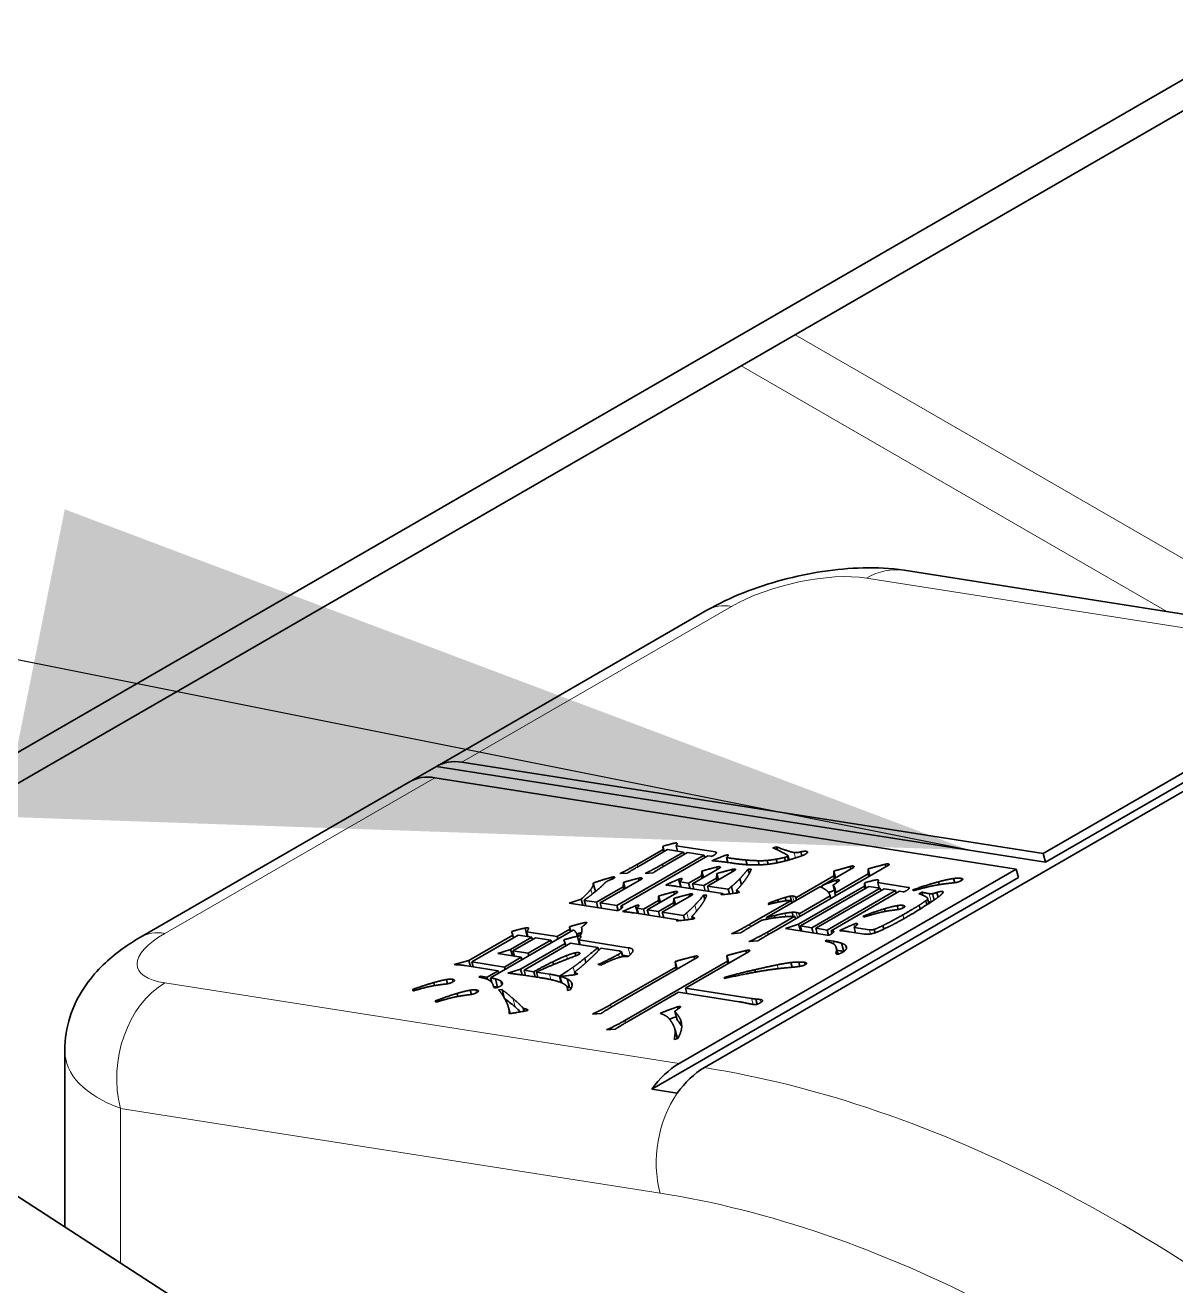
# Model space of a CAD drawing. Header units: millimetres. Extents: x 200 to 5740, y 200 to 4000.
# Drawn here: x 5561.6 to 5621.9, y 2996 to 3062.1 of the extents above; entities that cross this region are included whole.
import ezdxf

# ---------------------------------------------------------------- set-up
doc = ezdxf.new("R2010")
doc.units = ezdxf.units.MM
doc.header["$LTSCALE"] = 20
for name, color, linetype, lineweight in [('可見 (ISO)', 7, 'Continuous', 35), ('窄部可見 (ISO)', 7, 'Continuous', 18), ('符號 (ISO)', 7, 'Continuous', 25)]:
    doc.layers.add(name, color=color, linetype=linetype, lineweight=lineweight)
doc.styles.add('註記文字 (JIS)', font='kaiu.ttf')
doc.dimstyles.new('預設 (JIS)$7', dxfattribs={"dimscale": 20, "dimtxt": 3, "dimasz": 2.5, "dimexe": 2, "dimexo": 1, "dimgap": 0.8, "dimtad": 1, "dimrnd": 1e-08, "dimdsep": 46, "dimtxsty": '註記文字 (JIS)', "dimblk": 'Filled-1', "dimcen": 0.09, "dimdle": 10, "dimclrd": 256, "dimclre": 256, "dimclrt": 256, "dimadec": 0, "dimazin": 2, "dimtfac": 0.833333, "dimtmove": 0, "dimatfit": 3, "dimfxl": 0, "dimtolj": 1, "dimtzin": 0, "dimlwd": -1, "dimlwe": -1, "dimarcsym": 0})

# ---------------------------------------------------------------- blocks, each defined once
blk = doc.blocks.new('Filled-1')
at = {"color": 0}
for p, q in [((0, 0), (-1, 0.1667)), ((-1, 0.1667), (-1, -0.1667)), ((-1, 0), (0, 0)), ((-1, -0.1667), (0, 0))]:
    blk.add_line(p, q, dxfattribs=at)
at = {"color": 0, "flags": 128}
blk.add_lwpolyline([(-1, -0.1667), (0, 0)], dxfattribs=at)
at = {"color": 0}
blk.add_solid([(-1, -0.1667), (0, 0), (-1, 0.1667), (-1, -0.1667)], dxfattribs=at)

msp = doc.modelspace()

# ---------------------------------------------------------------- linework, layer by layer
at = {"layer": '可見 (ISO)'}
for p, q in [((5630.19, 3063.807), (5227.14, 2831.105)), ((5227.14, 2829.472), (5630.19, 3062.174)), ((5607.632, 3033.489), (5635.909, 3029.047)), ((5583.143, 3023.229), (5597.285, 3031.394)), ((5615.038, 3018.191), (5634.257, 3029.287)), ((5597.154, 3007.413), (5633.924, 3028.642)), ((5614.917, 3018.645), (5632.595, 3028.851)), ((5584.434, 3023.433), (5614.917, 3018.645)), ((5581.766, 3022.433), (5583.106, 3023.207)), ((5613.503, 3017.828), (5583.019, 3022.616)), ((5583.106, 3023.207), (5615.038, 3018.191)), ((5567.586, 3014.247), (5581.729, 3022.412)), ((5593.624, 3018.066), (5594.99, 3018.855)), ((5595.225, 3018.848), (5593.818, 3018.035)), ((5594.956, 3018.079), (5596.061, 3018.717)), ((5594.99, 3018.855), (5594.977, 3019.015)), ((5594.977, 3019.015), (5595.049, 3018.746)), ((5594.99, 3018.855), (5595.023, 3018.731)), ((5596.259, 3018.686), (5595.154, 3018.048)), ((5596.061, 3018.717), (5595.225, 3018.848)), ((5595.673, 3019.044), (5595.747, 3018.766)), ((5595.673, 3019.044), (5597.728, 3018.721)), ((5596.061, 3018.717), (5596.094, 3018.591)), ((5597.138, 3018.548), (5596.259, 3018.686)), ((5600.736, 3018.942), (5600.933, 3018.998)), ((5600.933, 3018.998), (5600.978, 3018.828)), ((5602.207, 3018.731), (5602.262, 3018.522)), ((5614.917, 3018.645), (5615.038, 3018.191)), ((5592.572, 3015.911), (5597.138, 3018.548)), ((5597.336, 3018.516), (5592.77, 3015.88)), ((5597.138, 3018.548), (5597.171, 3018.421)), ((5597.487, 3018.493), (5597.336, 3018.516)), ((5598.31, 3018.427), (5598.379, 3018.171)), ((5599.321, 3018.302), (5599.387, 3018.053)), ((5599.964, 3018.265), (5600.023, 3018.043)), ((5600.441, 3018.278), (5600.494, 3018.078)), ((5606.808, 3018.032), (5600.67, 3014.488)), ((5600.918, 3018.344), (5600.969, 3018.153)), ((5601.357, 3018.437), (5601.406, 3018.253)), ((5601.532, 3018.535), (5601.594, 3018.304)), ((5606.628, 3018.077), (5606.663, 3017.948)), ((5592.267, 3017.387), (5592.293, 3017.289)), ((5593.124, 3017.616), (5592.716, 3017.589)), ((5593.699, 3017.344), (5593.731, 3017.226)), ((5594.465, 3017.627), (5594.052, 3017.601)), ((5594.405, 3006.279), (5613.624, 3017.375)), ((5595.825, 3007.622), (5613.503, 3017.828)), ((5596.327, 3017.089), (5596.996, 3017.476)), ((5597.95, 3017.878), (5596.529, 3017.057)), ((5596.996, 3017.476), (5597.016, 3017.718)), ((5596.996, 3017.476), (5597.031, 3017.347)), ((5597.016, 3017.718), (5597.104, 3017.389)), ((5597.12, 3016.965), (5597.789, 3017.351)), ((5598.739, 3017.754), (5597.318, 3016.934)), ((5597.789, 3017.351), (5597.809, 3017.594)), ((5597.789, 3017.351), (5597.822, 3017.225)), ((5597.798, 3017.929), (5597.83, 3017.808)), ((5597.809, 3017.594), (5597.896, 3017.267)), ((5598.599, 3017.803), (5598.629, 3017.691)), ((5599.008, 3017.314), (5599.093, 3016.996)), ((5599.447, 3017.821), (5599.508, 3017.592)), ((5599.447, 3017.821), (5599.612, 3017.815)), ((5601.948, 3016.324), (5603.947, 3017.478)), ((5604.965, 3017.914), (5603.301, 3016.953)), ((5603.947, 3017.478), (5603.941, 3017.721)), ((5603.941, 3017.721), (5604.033, 3017.376)), ((5603.947, 3017.478), (5603.982, 3017.346)), ((5603.989, 3016.559), (5605.74, 3017.57)), ((5604.795, 3017.961), (5604.828, 3017.835)), ((5605.74, 3017.57), (5605.731, 3017.837)), ((5605.731, 3017.837), (5605.83, 3017.467)), ((5605.74, 3017.57), (5605.776, 3017.436)), ((5610.219, 3017.328), (5610.276, 3017.111)), ((5613.503, 3017.828), (5613.624, 3017.375)), ((5591.325, 3017.085), (5591.441, 3016.65)), ((5591.495, 3016.081), (5592.898, 3016.89)), ((5593.848, 3017.293), (5591.693, 3016.049)), ((5592.898, 3016.89), (5592.918, 3017.133)), ((5592.898, 3016.89), (5592.931, 3016.764)), ((5592.918, 3017.133), (5593.005, 3016.807)), ((5598.118, 3016.538), (5595.723, 3016.915)), ((5595.802, 3017.289), (5595.91, 3016.885)), ((5595.862, 3017.162), (5596.327, 3017.089)), ((5595.862, 3017.162), (5595.937, 3016.881)), ((5596.327, 3017.089), (5596.402, 3016.808)), ((5596.529, 3017.057), (5597.12, 3016.965)), ((5596.529, 3017.057), (5596.604, 3016.776)), ((5597.12, 3016.965), (5597.195, 3016.684)), ((5597.318, 3016.934), (5597.393, 3016.652)), ((5597.318, 3016.934), (5598.403, 3016.763)), ((5598.403, 3016.763), (5598.467, 3016.525)), ((5598.568, 3016.909), (5598.664, 3016.549)), ((5598.836, 3016.719), (5598.873, 3016.579)), ((5603.2, 3016.895), (5600.409, 3015.283)), ((5602.095, 3014.934), (5605.551, 3016.93)), ((5605.772, 3016.915), (5602.188, 3014.845)), ((5602.786, 3014.751), (5606.371, 3016.821)), ((5606.578, 3016.789), (5602.993, 3014.719)), ((5603.301, 3016.953), (5603.328, 3016.853)), ((5603.592, 3014.625), (5607.177, 3016.695)), ((5607.375, 3016.663), (5603.79, 3014.594)), ((5603.898, 3016.987), (5604.003, 3016.591)), ((5604.058, 3017.242), (5604.092, 3017.114)), ((5605.543, 3017.093), (5605.615, 3016.824)), ((5605.551, 3016.93), (5605.543, 3017.093)), ((5605.551, 3016.93), (5605.584, 3016.806)), ((5606.371, 3016.821), (5605.772, 3016.915)), ((5606.239, 3017.118), (5607.837, 3016.867)), ((5606.239, 3017.118), (5606.316, 3016.83)), ((5606.371, 3016.821), (5606.406, 3016.69)), ((5607.177, 3016.695), (5606.578, 3016.789)), ((5607.177, 3016.695), (5607.21, 3016.568)), ((5607.569, 3016.633), (5607.375, 3016.663)), ((5608.106, 3016.69), (5608.07, 3016.733)), ((5609.419, 3017.154), (5609.458, 3017.008)), ((5590.064, 3016.036), (5590.688, 3016.244)), ((5592.52, 3015.65), (5590.064, 3016.036)), ((5590.688, 3016.244), (5590.773, 3015.925)), ((5590.851, 3016.202), (5590.866, 3016.179)), ((5590.851, 3016.202), (5590.931, 3015.9)), ((5590.866, 3016.179), (5591.495, 3016.081)), ((5590.866, 3016.179), (5590.941, 3015.898)), ((5591.495, 3016.081), (5591.57, 3015.799)), ((5591.693, 3016.049), (5592.572, 3015.911)), ((5591.693, 3016.049), (5591.768, 3015.768)), ((5593.957, 3015.721), (5594.741, 3016.173)), ((5595.7, 3016.578), (5594.159, 3015.689)), ((5594.741, 3016.173), (5594.756, 3016.413)), ((5594.741, 3016.173), (5594.775, 3016.045)), ((5594.75, 3015.596), (5595.533, 3016.049)), ((5594.756, 3016.413), (5594.844, 3016.084)), ((5596.488, 3016.454), (5594.948, 3015.565)), ((5595.533, 3016.049), (5595.549, 3016.289)), ((5595.533, 3016.049), (5595.567, 3015.923)), ((5595.549, 3016.289), (5595.636, 3015.963)), ((5595.551, 3016.632), (5595.584, 3016.511)), ((5596.353, 3016.506), (5596.383, 3016.394)), ((5597.112, 3016.451), (5597.277, 3016.448)), ((5597.112, 3016.451), (5597.172, 3016.224)), ((5598.118, 3016.538), (5598.131, 3016.49)), ((5599.537, 3014.932), (5601.696, 3016.178)), ((5600.5, 3015.966), (5600.529, 3016.045)), ((5600.529, 3016.045), (5600.547, 3015.978)), ((5601.001, 3016.21), (5601.031, 3016.095)), ((5601.391, 3016.338), (5601.438, 3016.163)), ((5601.654, 3016.404), (5601.747, 3016.056)), ((5601.696, 3016.178), (5601.731, 3016.047)), ((5601.948, 3016.324), (5601.984, 3016.192)), ((5602.123, 3015.482), (5603.741, 3016.416)), ((5603.733, 3016.464), (5603.781, 3016.284)), ((5603.741, 3016.416), (5603.777, 3016.282)), ((5603.989, 3016.559), (5604.024, 3016.425)), ((5608.39, 3016.534), (5608.567, 3016.618)), ((5608.567, 3016.618), (5608.612, 3016.447)), ((5608.761, 3016.166), (5608.817, 3015.954)), ((5608.855, 3016.289), (5608.926, 3016.023)), ((5609.11, 3016.536), (5609.199, 3016.202)), ((5609.333, 3016.598), (5609.401, 3016.345)), ((5592.572, 3015.911), (5592.639, 3015.661)), ((5592.77, 3015.88), (5592.802, 3015.762)), ((5592.77, 3015.88), (5592.83, 3015.871)), ((5595.765, 3015.164), (5593.465, 3015.525)), ((5593.549, 3015.903), (5593.657, 3015.495)), ((5593.617, 3015.774), (5593.693, 3015.49)), ((5593.617, 3015.774), (5593.957, 3015.721)), ((5593.957, 3015.721), (5594.033, 3015.436)), ((5594.159, 3015.689), (5594.235, 3015.404)), ((5594.159, 3015.689), (5594.75, 3015.596)), ((5594.75, 3015.596), (5594.825, 3015.312)), ((5594.948, 3015.565), (5596.063, 3015.39)), ((5594.948, 3015.565), (5595.024, 3015.281)), ((5596.063, 3015.39), (5596.126, 3015.154)), ((5596.492, 3015.343), (5596.528, 3015.204)), ((5600.459, 3014.521), (5601.894, 3015.35)), ((5600.836, 3015.388), (5600.867, 3015.271)), ((5601.749, 3015.557), (5601.807, 3015.342)), ((5601.894, 3015.35), (5601.929, 3015.215)), ((5602.123, 3015.482), (5602.159, 3015.348)), ((5605.503, 3015.308), (5605.477, 3015.362)), ((5606.595, 3015.739), (5606.631, 3015.605)), ((5607.26, 3015.907), (5607.313, 3015.706)), ((5608.409, 3015.929), (5608.462, 3015.729)), ((5587.752, 3014.729), (5587.869, 3014.29)), ((5589.439, 3014.286), (5590.103, 3014.67)), ((5590.084, 3014.804), (5590.151, 3014.555)), ((5590.103, 3014.67), (5590.084, 3014.804)), ((5590.103, 3014.67), (5590.136, 3014.546)), ((5595.765, 3015.164), (5595.778, 3015.118)), ((5600.161, 3015.14), (5599.744, 3014.899)), ((5600.409, 3015.283), (5600.431, 3015.199)), ((5601.403, 3014.703), (5602.095, 3014.934)), ((5603.596, 3014.358), (5601.403, 3014.703)), ((5602.095, 3014.934), (5602.189, 3014.579)), ((5602.188, 3014.845), (5602.262, 3014.568)), ((5602.188, 3014.845), (5602.786, 3014.751)), ((5602.786, 3014.751), (5602.86, 3014.474)), ((5602.993, 3014.719), (5603.067, 3014.441)), ((5602.993, 3014.719), (5603.592, 3014.625)), ((5605, 3014.767), (5605.075, 3014.486)), ((5605, 3014.767), (5605.802, 3014.641)), ((5606.505, 3014.864), (5606.556, 3014.673)), ((5584.808, 3013.024), (5587.119, 3014.357)), ((5587.394, 3014.365), (5584.955, 3012.957)), ((5590.274, 3014.626), (5585.942, 3012.125)), ((5586.996, 3013.616), (5588.101, 3014.254)), ((5587.119, 3014.357), (5587.047, 3014.547)), ((5587.119, 3014.357), (5587.154, 3014.226)), ((5588.307, 3014.221), (5587.12, 3013.536)), ((5588.101, 3014.254), (5587.394, 3014.365)), ((5587.832, 3014.538), (5589.439, 3014.286)), ((5587.832, 3014.538), (5587.899, 3014.285)), ((5587.921, 3013.41), (5589.109, 3014.095)), ((5588.101, 3014.254), (5588.136, 3014.122)), ((5589.109, 3014.095), (5588.307, 3014.221)), ((5589.109, 3014.095), (5589.141, 3013.972)), ((5589.439, 3014.286), (5589.472, 3014.163)), ((5589.863, 3013.926), (5589.791, 3014.116)), ((5590.3, 3014.622), (5590.274, 3014.626)), ((5590.474, 3014.397), (5590.486, 3014.349)), ((5590.688, 3014.403), (5590.482, 3014.348)), ((5590.496, 3014.298), (5590.613, 3013.859)), ((5590.572, 3014.108), (5593.152, 3013.703)), ((5590.572, 3014.108), (5590.639, 3013.855)), ((5599.045, 3014.474), (5598.57, 3014.431)), ((5599.958, 3014.064), (5599.488, 3014.021)), ((5603.487, 3014.045), (5603.57, 3014.093)), ((5603.57, 3014.093), (5603.588, 3014.022)), ((5603.57, 3014.093), (5603.914, 3014.039)), ((5603.592, 3014.625), (5603.663, 3014.359)), ((5603.79, 3014.594), (5603.832, 3014.439)), ((5603.79, 3014.594), (5603.906, 3014.576)), ((5605.547, 3014.412), (5604.741, 3014.539)), ((5606.056, 3014.662), (5606.104, 3014.483)), ((5586.327, 3013.391), (5586.996, 3013.616)), ((5587.555, 3013.198), (5586.327, 3013.391)), ((5586.996, 3013.616), (5587.088, 3013.272)), ((5587.12, 3013.536), (5587.195, 3013.255)), ((5587.12, 3013.536), (5587.921, 3013.41)), ((5587.52, 3012.574), (5589.863, 3013.926)), ((5590.138, 3013.934), (5587.699, 3012.526)), ((5587.921, 3013.41), (5587.954, 3013.287)), ((5589.863, 3013.926), (5589.898, 3013.795)), ((5591.573, 3013.708), (5590.138, 3013.934)), ((5590.371, 3013.426), (5590.411, 3013.275)), ((5591.573, 3013.708), (5591.612, 3013.56)), ((5592.671, 3013.536), (5591.728, 3013.684)), ((5592.801, 3013.468), (5592.863, 3013.236)), ((5592.804, 3013.485), (5592.87, 3013.238)), ((5593.404, 3013.582), (5593.407, 3013.571)), ((5599.474, 3013.491), (5596.164, 3011.58)), ((5599.322, 3013.548), (5599.355, 3013.422)), ((5604.046, 3013.748), (5604.047, 3013.745)), ((5604.058, 3013.458), (5604.082, 3013.368)), ((5604.069, 3013.693), (5604.157, 3013.364)), ((5604.338, 3013.939), (5604.456, 3013.496)), ((5604.567, 3013.808), (5604.603, 3013.673)), ((5584.044, 3012.814), (5584.808, 3013.024)), ((5586.335, 3012.494), (5584.595, 3012.768)), ((5584.808, 3013.024), (5584.889, 3012.721)), ((5584.955, 3012.957), (5585.024, 3012.7)), ((5584.955, 3012.957), (5586.67, 3012.687)), ((5586.67, 3012.687), (5587.555, 3013.198)), ((5586.67, 3012.687), (5586.703, 3012.564)), ((5587.555, 3013.198), (5587.587, 3013.075)), ((5589.206, 3012.962), (5589.245, 3012.818)), ((5590.88, 3013.147), (5590.941, 3012.918)), ((5591.736, 3012.787), (5591.572, 3012.813)), ((5592.239, 3010.718), (5595.65, 3012.687)), ((5596.769, 3013.182), (5592.446, 3010.686)), ((5592.849, 3013.316), (5593.186, 3013.263)), ((5592.99, 3009.887), (5598.368, 3012.991)), ((5595.65, 3012.687), (5595.613, 3012.976)), ((5595.613, 3012.976), (5595.719, 3012.576)), ((5595.65, 3012.687), (5595.685, 3012.556)), ((5596.608, 3013.244), (5596.644, 3013.11)), ((5598.323, 3013.288), (5598.429, 3012.888)), ((5598.368, 3012.991), (5598.323, 3013.288)), ((5598.368, 3012.991), (5598.4, 3012.871)), ((5601.688, 3012.928), (5601.755, 3012.676)), ((5602.1, 3012.95), (5602.16, 3012.725)), ((5602.404, 3012.936), (5602.438, 3012.81)), ((5583.626, 3012.031), (5583.685, 3011.81)), ((5585.322, 3012.165), (5585.409, 3012.215)), ((5585.409, 3012.215), (5585.428, 3012.144)), ((5585.409, 3012.215), (5585.758, 3012.161)), ((5585.758, 3012.161), (5586.335, 3012.494)), ((5585.758, 3012.161), (5585.79, 3012.039)), ((5585.942, 3012.125), (5586.009, 3011.875)), ((5586.195, 3012.068), (5586.314, 3011.622)), ((5586.335, 3012.494), (5586.368, 3012.371)), ((5586.844, 3012.374), (5587.52, 3012.574)), ((5587.52, 3012.574), (5587.601, 3012.272)), ((5587.699, 3012.526), (5587.774, 3012.247)), ((5587.699, 3012.526), (5588.212, 3012.445)), ((5588.212, 3012.445), (5588.285, 3012.17)), ((5588.354, 3012.423), (5588.427, 3012.148)), ((5588.354, 3012.423), (5589.03, 3012.317)), ((5589.562, 3012.203), (5589.651, 3011.869)), ((5589.584, 3012.199), (5589.674, 3011.859)), ((5589.957, 3012.07), (5590.078, 3011.617)), ((5590.34, 3012.421), (5590.375, 3012.29)), ((5598.196, 3012.082), (5598.201, 3012.145)), ((5598.201, 3012.145), (5598.217, 3012.087)), ((5599.797, 3012.544), (5599.829, 3012.424)), ((5581.887, 3011.435), (5581.854, 3011.508)), ((5582.967, 3011.872), (5583.008, 3011.717)), ((5584.88, 3011.477), (5584.94, 3011.252)), ((5586.092, 3011.698), (5586.103, 3011.655)), ((5586.365, 3011.49), (5586.545, 3011.505)), ((5586.474, 3011.957), (5586.531, 3011.744)), ((5586.545, 3011.505), (5586.659, 3011.079)), ((5586.557, 3011.85), (5586.565, 3011.82)), ((5590.127, 3011.495), (5589.975, 3011.451)), ((5589.976, 3011.579), (5590.008, 3011.46)), ((5590.162, 3011.913), (5590.218, 3011.703)), ((5595.798, 3011.368), (5593.18, 3009.857)), ((5598.977, 3010.869), (5595.798, 3011.368)), ((5596.164, 3011.58), (5599.628, 3011.036)), ((5596.164, 3011.58), (5596.239, 3011.299)), ((5583.078, 3010.844), (5583.044, 3010.914)), ((5584.194, 3011.305), (5584.236, 3011.147)), ((5599.857, 3011.01), (5599.928, 3010.741)), ((5586.885, 3010.56), (5586.969, 3010.247)), ((5587.655, 3010.529), (5587.698, 3010.371)), ((5591.747, 3010.26), (5591.286, 3010.225)), ((5595.597, 3010.369), (5595.718, 3009.916)), ((5595.743, 3010.602), (5595.773, 3010.487)), ((5592.481, 3009.431), (5592.02, 3009.396)), ((5595.606, 3009.429), (5595.727, 3008.975)), ((5595.616, 3009.39), (5595.736, 3008.937)), ((5595.897, 3009.942), (5595.949, 3009.748)), ((5595.765, 3008.936), (5595.569, 3008.882)), ((5563.622, 2999.067), (5563.622, 3008.311)), ((5595.734, 3006.07), (5594.405, 3006.279)), ((5559.48, 3001.753), (5651.404, 2942.149))]:
    msp.add_line(p, q, dxfattribs=at)
for centre, major_axis, ratio, start_param, end_param in [((5585.643, 3018.898), (-2.5, 4.33), 0.57735, 5.846853, 6.29788), ((5584.229, 3018.082), (-2.5, 4.33), 0.57735, 5.846853, 6.283185), ((5597.034, 3003.088), (0.776, 4.939), 0.739997, 0.538706, 0.989733), ((5598.363, 3002.879), (-0.776, -4.939), 0.739997, 3.680299, 4.131326)]:
    msp.add_ellipse(centre, major_axis=major_axis, ratio=ratio, start_param=start_param, end_param=end_param, dxfattribs=at)
for points, knots in [([(5597.285, 3031.394), (5597.905, 3031.752), (5598.544, 3032.051), (5599.865, 3032.576), (5600.548, 3032.8), (5601.937, 3033.173), (5602.644, 3033.322), (5604.059, 3033.537), (5604.767, 3033.603), (5606.184, 3033.636), (5606.891, 3033.605), (5607.632, 3033.489)], [0, 0, 0, 0, 0.314159, 0.314159, 0.628319, 0.628319, 0.942478, 0.942478, 1.256637, 1.256637, 1.570796, 1.570796, 1.570796, 1.570796]), ([(5601.583, 3018.345), (5601.592, 3018.342), (5601.6, 3018.339), (5601.624, 3018.332), (5601.639, 3018.327), (5601.655, 3018.322)], [-0.05662533, -0.05662533, -0.05662533, -0.05662533, -0.0526551, -0.0526551, -0.04590525, -0.04590525, -0.04590525, -0.04590525]), ([(5603.659, 3016.594), (5603.711, 3016.614), (5603.763, 3016.635), (5603.866, 3016.674), (5603.918, 3016.694), (5603.971, 3016.713)], [-0.0572741, -0.0572741, -0.0572741, -0.0572741, -0.03990458, -0.03990458, -0.02269217, -0.02269217, -0.02269217, -0.02269217]), ([(5563.622, 3008.311), (5563.622, 3008.943), (5563.729, 3009.531), (5564.085, 3010.666), (5564.355, 3011.176), (5564.924, 3012.039), (5565.227, 3012.39), (5565.83, 3012.999), (5566.132, 3013.255), (5566.737, 3013.716), (5567.041, 3013.919), (5567.428, 3014.155), (5567.507, 3014.201), (5567.586, 3014.247)], [-0.7853982, -0.7853982, -0.7853982, -0.7853982, -0.6627556, -0.6627556, -0.5114296, -0.5114296, -0.35435, -0.35435, -0.1972703, -0.1972703, -0.0401907, -0.0401907, 0, 0, 0, 0]), ([(5590.464, 3014.426), (5590.515, 3014.441), (5590.567, 3014.455), (5590.651, 3014.477), (5590.683, 3014.485), (5590.715, 3014.493)], [-0.05810611, -0.05810611, -0.05810611, -0.05810611, -0.04209229, -0.04209229, -0.03211599, -0.03211599, -0.03211599, -0.03211599]), ([(5604.101, 3013.575), (5604.156, 3013.565), (5604.21, 3013.554), (5604.327, 3013.526), (5604.388, 3013.509), (5604.446, 3013.49)], [-0.06111091, -0.06111091, -0.06111091, -0.06111091, -0.035221, -0.035221, -0.00248804, -0.00248804, -0.00248804, -0.00248804]), ([(5586.101, 3011.664), (5586.132, 3011.657), (5586.164, 3011.65), (5586.231, 3011.635), (5586.267, 3011.627), (5586.303, 3011.618)], [-0.03552704, -0.03552704, -0.03552704, -0.03552704, -0.0201528, -0.0201528, -0.00219312, -0.00219312, -0.00219312, -0.00219312]), ([(5586.68, 3011.041), (5586.77, 3010.973), (5586.858, 3010.904), (5587.04, 3010.756), (5587.134, 3010.676), (5587.226, 3010.597)], [-0.1701946, -0.1701946, -0.1701946, -0.1701946, -0.0899096, -0.0899096, 0, 0, 0, 0]), ([(5587.226, 3010.597), (5587.327, 3010.513), (5587.423, 3010.427), (5587.515, 3010.339), (5587.516, 3010.339), (5587.517, 3010.338)], [-0.19111133, -0.19111133, -0.19111133, -0.19111133, -0.09532382, -0.09532382, -0.09460854, -0.09460854, -0.09460854, -0.09460854]), ([(5595.324, 3009.953), (5595.361, 3009.967), (5595.398, 3009.981), (5595.513, 3010.024), (5595.593, 3010.054), (5595.673, 3010.082)], [-0.0586939, -0.0586939, -0.0586939, -0.0586939, -0.04647332, -0.04647332, -0.02048902, -0.02048902, -0.02048902, -0.02048902]), ([(5595.718, 3009.916), (5595.78, 3009.848), (5595.836, 3009.778), (5595.914, 3009.668), (5595.94, 3009.628), (5595.963, 3009.588)], [-0.1434126, -0.1434126, -0.1434126, -0.1434126, -0.0713387, -0.0713387, -0.0321479, -0.0321479, -0.0321479, -0.0321479])]:
    msp.add_open_spline(points, degree=3, knots=knots, dxfattribs=at)
for points, degree in [([(5594.977, 3019.015), (5595.587, 3019.209), (5595.686, 3019.193)], 2), ([(5595.686, 3019.193), (5595.759, 3019.182), (5595.673, 3019.044)], 2), ([(5597.728, 3018.721), (5597.862, 3018.7), (5597.662, 3018.553)], 2), ([(5601.531, 3018.537), (5601.501, 3018.586), (5600.736, 3018.942)], 2), ([(5600.933, 3018.998), (5601.578, 3018.735), (5601.863, 3018.691)], 2), ([(5601.863, 3018.691), (5601.996, 3018.67), (5602.207, 3018.731)], 2), ([(5602.207, 3018.731), (5602.384, 3018.77), (5602.505, 3018.752)], 2), ([(5602.505, 3018.752), (5602.656, 3018.728), (5602.436, 3018.601)], 2), ([(5592.716, 3017.589), (5593.078, 3017.751), (5593.624, 3018.066)], 2), ([(5593.818, 3018.035), (5593.217, 3017.689), (5593.124, 3017.616)], 2), ([(5594.052, 3017.601), (5594.401, 3017.759), (5594.956, 3018.079)], 2), ([(5595.154, 3018.048), (5594.554, 3017.701), (5594.465, 3017.627)], 2), ([(5597.662, 3018.553), (5597.543, 3018.484), (5597.487, 3018.493)], 2), ([(5597.55, 3018.257), (5598.288, 3018.582), (5598.379, 3018.568)], 2), ([(5598.635, 3018.134), (5597.855, 3018.25), (5597.55, 3018.257)], 2), ([(5598.379, 3018.568), (5598.443, 3018.558), (5598.31, 3018.427)], 2), ([(5598.31, 3018.427), (5598.875, 3018.339), (5599.321, 3018.302)], 2), ([(5599.292, 3018.061), (5598.872, 3018.097), (5598.635, 3018.134)], 2), ([(5599.993, 3018.042), (5599.63, 3018.031), (5599.292, 3018.061)], 2), ([(5599.321, 3018.302), (5599.706, 3018.265), (5599.964, 3018.265)], 2), ([(5599.964, 3018.265), (5600.229, 3018.257), (5600.441, 3018.278)], 2), ([(5600.6, 3018.091), (5600.357, 3018.059), (5599.993, 3018.042)], 2), ([(5600.441, 3018.278), (5600.674, 3018.298), (5600.918, 3018.344)], 2), ([(5601.229, 3018.211), (5600.864, 3018.124), (5600.6, 3018.091)], 2), ([(5600.918, 3018.344), (5601.157, 3018.384), (5601.357, 3018.437)], 2), ([(5601.891, 3018.397), (5601.536, 3018.278), (5601.229, 3018.211)], 2), ([(5601.357, 3018.437), (5601.459, 3018.458), (5601.496, 3018.479)], 2), ([(5601.496, 3018.479), (5601.542, 3018.506), (5601.531, 3018.537)], 2), ([(5602.3, 3018.538), (5602.15, 3018.474), (5601.891, 3018.397)], 2), ([(5602.436, 3018.601), (5602.376, 3018.566), (5602.3, 3018.538)], 2), ([(5604.795, 3017.961), (5604.893, 3017.993), (5604.936, 3017.986)], 2), ([(5604.936, 3017.986), (5605.057, 3017.967), (5604.965, 3017.914)], 2), ([(5605.731, 3017.837), (5606.209, 3017.964), (5606.628, 3018.077)], 2), ([(5606.628, 3018.077), (5606.723, 3018.106), (5606.774, 3018.098)], 2), ([(5606.774, 3018.098), (5606.891, 3018.08), (5606.808, 3018.032)], 2), ([(5591.322, 3017.094), (5591.888, 3017.285), (5592.267, 3017.387)], 2), ([(5592.407, 3017.341), (5592.371, 3017.32), (5592.24, 3017.267)], 2), ([(5592.267, 3017.387), (5592.37, 3017.421), (5592.413, 3017.414)], 2), ([(5592.413, 3017.414), (5592.491, 3017.402), (5592.407, 3017.341)], 2), ([(5592.918, 3017.133), (5593.325, 3017.248), (5593.699, 3017.344)], 2), ([(5593.699, 3017.344), (5593.784, 3017.371), (5593.819, 3017.365)], 2), ([(5593.819, 3017.365), (5593.939, 3017.346), (5593.848, 3017.293)], 2), ([(5595.802, 3017.289), (5595.919, 3017.332), (5595.971, 3017.323)], 2), ([(5595.971, 3017.323), (5596.006, 3017.318), (5595.968, 3017.28)], 2), ([(5597.016, 3017.718), (5597.423, 3017.833), (5597.798, 3017.929)], 2), ([(5597.798, 3017.929), (5597.887, 3017.958), (5597.922, 3017.953)], 2), ([(5597.809, 3017.594), (5598.224, 3017.707), (5598.599, 3017.803)], 2), ([(5597.922, 3017.953), (5598.047, 3017.933), (5597.95, 3017.878)], 2), ([(5598.568, 3016.909), (5598.793, 3017.092), (5599.008, 3017.314)], 2), ([(5598.599, 3017.803), (5598.689, 3017.833), (5598.732, 3017.826)], 2), ([(5598.732, 3017.826), (5598.835, 3017.81), (5598.739, 3017.754)], 2), ([(5599.008, 3017.314), (5599.205, 3017.529), (5599.447, 3017.821)], 2), ([(5599.39, 3017.399), (5599.265, 3017.207), (5599.129, 3017.046)], 2), ([(5599.612, 3017.815), (5599.514, 3017.575), (5599.39, 3017.399)], 2), ([(5603.941, 3017.721), (5604.388, 3017.846), (5604.795, 3017.961)], 2), ([(5609.419, 3017.154), (5609.888, 3017.285), (5610.219, 3017.328)], 2), ([(5610.219, 3017.328), (5610.449, 3017.366), (5610.591, 3017.343)], 2), ([(5610.591, 3017.343), (5610.781, 3017.314), (5610.634, 3017.229)], 2), ([(5590.688, 3016.244), (5591.007, 3016.514), (5591.198, 3016.76)], 2), ([(5591.198, 3016.76), (5591.364, 3016.97), (5591.322, 3017.094)], 2), ([(5591.98, 3017.142), (5591.744, 3016.876), (5591.344, 3016.576)], 2), ([(5592.24, 3017.267), (5592.123, 3017.224), (5591.98, 3017.142)], 2), ([(5595.127, 3016.988), (5595.518, 3017.172), (5595.802, 3017.289)], 2), ([(5595.723, 3016.915), (5595.349, 3016.974), (5595.127, 3016.988)], 2), ([(5595.551, 3016.632), (5595.641, 3016.662), (5595.676, 3016.656)], 2), ([(5595.676, 3016.656), (5595.801, 3016.637), (5595.7, 3016.578)], 2), ([(5595.968, 3017.28), (5595.932, 3017.222), (5595.862, 3017.162)], 2), ([(5598.403, 3016.763), (5598.488, 3016.837), (5598.568, 3016.909)], 2), ([(5599.129, 3017.046), (5599.016, 3016.886), (5598.836, 3016.719)], 2), ([(5598.836, 3016.719), (5599.016, 3016.626), (5598.979, 3016.605)], 2), ([(5603.324, 3016.855), (5603.273, 3016.88), (5603.2, 3016.895)], 2), ([(5603.301, 3016.953), (5603.708, 3017.118), (5604.058, 3017.242)], 2), ([(5603.531, 3016.722), (5603.432, 3016.791), (5603.324, 3016.855)], 2), ([(5603.675, 3016.571), (5603.625, 3016.646), (5603.531, 3016.722)], 2), ([(5604.18, 3017.182), (5604.049, 3017.075), (5603.898, 3016.987)], 2), ([(5603.898, 3016.987), (5603.946, 3016.936), (5603.975, 3016.874)], 2), ([(5603.975, 3016.874), (5604.001, 3016.816), (5604.017, 3016.746)], 2), ([(5604.017, 3016.746), (5604.025, 3016.685), (5604.007, 3016.62)], 2), ([(5604.058, 3017.242), (5604.161, 3017.266), (5604.2, 3017.26)], 2), ([(5604.2, 3017.26), (5604.26, 3017.25), (5604.18, 3017.182)], 2), ([(5605.543, 3017.093), (5606.148, 3017.28), (5606.242, 3017.266)], 2), ([(5606.242, 3017.266), (5606.311, 3017.255), (5606.239, 3017.118)], 2), ([(5607.758, 3016.701), (5607.625, 3016.624), (5607.569, 3016.633)], 2), ([(5607.837, 3016.867), (5607.966, 3016.847), (5607.758, 3016.701)], 2), ([(5608.07, 3016.733), (5608.862, 3017.012), (5609.419, 3017.154)], 2), ([(5609.175, 3016.956), (5608.718, 3016.867), (5608.106, 3016.69)], 2), ([(5610.121, 3017.094), (5609.597, 3017.042), (5609.175, 3016.956)], 2), ([(5609.333, 3016.598), (5609.527, 3016.666), (5609.63, 3016.649)], 2), ([(5609.63, 3016.649), (5609.703, 3016.638), (5609.64, 3016.56)], 2), ([(5610.439, 3017.142), (5610.336, 3017.114), (5610.121, 3017.094)], 2), ([(5610.634, 3017.229), (5610.551, 3017.181), (5610.439, 3017.142)], 2), ([(5591.344, 3016.576), (5591.151, 3016.401), (5590.851, 3016.202)], 2), ([(5594.756, 3016.413), (5595.172, 3016.533), (5595.551, 3016.632)], 2), ([(5595.549, 3016.289), (5595.973, 3016.407), (5596.353, 3016.506)], 2), ([(5596.353, 3016.506), (5596.442, 3016.536), (5596.485, 3016.529)], 2), ([(5596.485, 3016.529), (5596.589, 3016.513), (5596.488, 3016.454)], 2), ([(5596.654, 3015.937), (5596.865, 3016.156), (5597.112, 3016.451)], 2), ([(5597.055, 3016.032), (5596.925, 3015.834), (5596.78, 3015.668)], 2), ([(5597.277, 3016.448), (5597.179, 3016.208), (5597.055, 3016.032)], 2), ([(5598.979, 3016.605), (5598.91, 3016.566), (5598.035, 3016.481)], 2), ([(5598.035, 3016.481), (5598.077, 3016.511), (5598.118, 3016.538)], 2), ([(5598.825, 3016.571), (5598.839, 3016.583), (5598.852, 3016.595), (5598.866, 3016.607)], 3), ([(5600.937, 3016.075), (5600.755, 3016.037), (5600.5, 3015.966)], 2), ([(5600.529, 3016.045), (5600.79, 3016.142), (5601.001, 3016.21)], 2), ([(5601.283, 3016.139), (5601.115, 3016.115), (5600.937, 3016.075)], 2), ([(5601.001, 3016.21), (5601.23, 3016.295), (5601.391, 3016.338)], 2), ([(5601.609, 3016.175), (5601.46, 3016.172), (5601.283, 3016.139)], 2), ([(5601.391, 3016.338), (5601.561, 3016.388), (5601.654, 3016.404)], 2), ([(5601.696, 3016.178), (5601.657, 3016.175), (5601.609, 3016.175)], 2), ([(5601.654, 3016.404), (5601.734, 3016.418), (5601.777, 3016.412)], 2), ([(5601.777, 3016.412), (5601.919, 3016.389), (5601.959, 3016.349)], 2), ([(5601.959, 3016.349), (5601.958, 3016.333), (5601.948, 3016.324)], 2), ([(5603.741, 3016.416), (5603.735, 3016.501), (5603.675, 3016.571)], 2), ([(5604.007, 3016.62), (5604.009, 3016.59), (5603.989, 3016.559)], 2), ([(5608.846, 3016.304), (5608.801, 3016.386), (5608.39, 3016.534)], 2), ([(5608.409, 3015.929), (5608.635, 3016.075), (5608.761, 3016.166)], 2), ([(5608.567, 3016.618), (5608.729, 3016.569), (5608.931, 3016.537)], 2), ([(5609.344, 3016.304), (5609.098, 3016.127), (5608.716, 3015.891)], 2), ([(5608.761, 3016.166), (5608.886, 3016.261), (5608.846, 3016.304)], 2), ([(5608.903, 3016.11), (5608.943, 3016.102), (5608.984, 3016.095), (5609.026, 3016.088)], 3), ([(5608.931, 3016.537), (5609.034, 3016.521), (5609.11, 3016.536)], 2), ([(5609.11, 3016.536), (5609.18, 3016.542), (5609.333, 3016.598)], 2), ([(5609.64, 3016.56), (5609.557, 3016.455), (5609.344, 3016.304)], 2), ([(5592.711, 3015.694), (5592.61, 3015.636), (5592.52, 3015.65)], 2), ([(5592.842, 3015.802), (5592.775, 3015.731), (5592.711, 3015.694)], 2), ([(5592.83, 3015.871), (5592.899, 3015.86), (5592.842, 3015.802)], 2), ([(5592.869, 3015.596), (5593.268, 3015.785), (5593.549, 3015.903)], 2), ([(5593.465, 3015.525), (5593.086, 3015.585), (5592.869, 3015.596)], 2), ([(5593.549, 3015.903), (5593.648, 3015.941), (5593.7, 3015.933)], 2), ([(5593.714, 3015.894), (5593.674, 3015.836), (5593.617, 3015.774)], 2), ([(5593.7, 3015.933), (5593.743, 3015.926), (5593.714, 3015.894)], 2), ([(5596.063, 3015.39), (5596.157, 3015.469), (5596.233, 3015.535)], 2), ([(5596.233, 3015.535), (5596.444, 3015.714), (5596.654, 3015.937)], 2), ([(5596.78, 3015.668), (5596.667, 3015.507), (5596.492, 3015.343)], 2), ([(5596.492, 3015.343), (5596.672, 3015.254), (5596.626, 3015.228)], 2), ([(5600.409, 3015.283), (5600.623, 3015.337), (5600.836, 3015.388)], 2), ([(5600.836, 3015.388), (5601.135, 3015.462), (5601.37, 3015.506)], 2), ([(5601.705, 3015.339), (5601.496, 3015.345), (5601.249, 3015.316)], 2), ([(5601.37, 3015.506), (5601.605, 3015.55), (5601.749, 3015.557)], 2), ([(5601.894, 3015.35), (5601.805, 3015.34), (5601.705, 3015.339)], 2), ([(5601.749, 3015.557), (5601.872, 3015.565), (5601.963, 3015.551)], 2), ([(5601.963, 3015.551), (5602.083, 3015.532), (5602.12, 3015.499)], 2), ([(5602.12, 3015.499), (5602.123, 3015.485), (5602.123, 3015.482)], 2), ([(5605.477, 3015.362), (5606.135, 3015.609), (5606.595, 3015.739)], 2), ([(5606.388, 3015.553), (5606.014, 3015.467), (5605.503, 3015.308)], 2), ([(5607.163, 3015.683), (5606.744, 3015.638), (5606.388, 3015.553)], 2), ([(5606.505, 3014.864), (5606.877, 3015.031), (5607.56, 3015.426)], 2), ([(5606.595, 3015.739), (5606.994, 3015.865), (5607.26, 3015.907)], 2), ([(5607.874, 3015.376), (5607.251, 3015.016), (5606.887, 3014.835)], 2), ([(5607.433, 3015.735), (5607.343, 3015.706), (5607.163, 3015.683)], 2), ([(5607.26, 3015.907), (5607.441, 3015.939), (5607.54, 3015.924)], 2), ([(5607.605, 3015.809), (5607.527, 3015.764), (5607.433, 3015.735)], 2), ([(5607.54, 3015.924), (5607.747, 3015.891), (5607.605, 3015.809)], 2), ([(5607.56, 3015.426), (5608.096, 3015.735), (5608.409, 3015.929)], 2), ([(5608.716, 3015.891), (5608.305, 3015.625), (5607.874, 3015.376)], 2), ([(5587.047, 3014.547), (5587.49, 3014.683), (5587.752, 3014.729)], 2), ([(5587.752, 3014.729), (5587.868, 3014.758), (5587.919, 3014.75)], 2), ([(5587.919, 3014.75), (5587.984, 3014.74), (5587.832, 3014.538)], 2), ([(5590.084, 3014.804), (5590.5, 3014.931), (5590.905, 3015.022)], 2), ([(5590.901, 3014.921), (5590.812, 3014.848), (5590.714, 3014.772)], 2), ([(5590.714, 3014.772), (5590.726, 3014.7), (5590.735, 3014.604)], 2), ([(5590.971, 3015.028), (5591.027, 3015.02), (5590.901, 3014.921)], 2), ([(5590.905, 3015.022), (5590.95, 3015.032), (5590.971, 3015.028)], 2), ([(5596.626, 3015.228), (5596.566, 3015.193), (5595.687, 3015.109)], 2), ([(5595.687, 3015.109), (5595.724, 3015.137), (5595.765, 3015.164)], 2), ([(5596.485, 3015.198), (5596.497, 3015.209), (5596.509, 3015.22), (5596.521, 3015.231)], 3), ([(5598.57, 3014.431), (5598.983, 3014.612), (5599.537, 3014.932)], 2), ([(5599.744, 3014.899), (5599.216, 3014.588), (5599.045, 3014.474)], 2), ([(5600.751, 3015.256), (5600.508, 3015.22), (5600.161, 3015.14)], 2), ([(5601.249, 3015.316), (5600.994, 3015.289), (5600.751, 3015.256)], 2), ([(5604.236, 3014.598), (5604.662, 3014.797), (5604.983, 3014.932)], 2), ([(5604.983, 3014.932), (5605.087, 3014.976), (5605.152, 3014.966)], 2), ([(5605.156, 3014.904), (5605.093, 3014.837), (5605, 3014.767)], 2), ([(5605.152, 3014.966), (5605.217, 3014.956), (5605.156, 3014.904)], 2), ([(5606.056, 3014.662), (5606.227, 3014.719), (5606.505, 3014.864)], 2), ([(5606.887, 3014.835), (5606.413, 3014.596), (5606.215, 3014.526)], 2), ([(5589.791, 3014.116), (5590.234, 3014.252), (5590.496, 3014.298)], 2), ([(5590.413, 3014.507), (5590.375, 3014.577), (5590.3, 3014.622)], 2), ([(5590.482, 3014.348), (5590.473, 3014.443), (5590.413, 3014.507)], 2), ([(5590.496, 3014.298), (5590.607, 3014.328), (5590.659, 3014.32)], 2), ([(5590.659, 3014.32), (5590.724, 3014.31), (5590.572, 3014.108)], 2), ([(5590.735, 3014.604), (5590.722, 3014.498), (5590.688, 3014.403)], 2), ([(5599.488, 3014.021), (5599.904, 3014.201), (5600.459, 3014.521)], 2), ([(5600.67, 3014.488), (5600.133, 3014.175), (5599.958, 3014.064)], 2), ([(5603.904, 3013.913), (5603.779, 3013.983), (5603.487, 3014.045)], 2), ([(5603.774, 3014.401), (5603.678, 3014.345), (5603.596, 3014.358)], 2), ([(5603.914, 3014.507), (5603.843, 3014.441), (5603.774, 3014.401)], 2), ([(5603.906, 3014.576), (5603.962, 3014.567), (5603.914, 3014.507)], 2), ([(5603.914, 3014.039), (5604.155, 3014.001), (5604.338, 3013.939)], 2), ([(5604.741, 3014.539), (5604.44, 3014.586), (5604.236, 3014.598)], 2), ([(5605.831, 3014.418), (5605.654, 3014.395), (5605.547, 3014.412)], 2), ([(5605.802, 3014.641), (5605.922, 3014.622), (5606.056, 3014.662)], 2), ([(5606.215, 3014.526), (5606.025, 3014.445), (5605.831, 3014.418)], 2), ([(5589.927, 3013.29), (5590.221, 3013.406), (5590.371, 3013.426)], 2), ([(5590.371, 3013.426), (5590.478, 3013.456), (5590.551, 3013.445)], 2), ([(5590.569, 3013.344), (5590.523, 3013.318), (5590.379, 3013.263)], 2), ([(5590.551, 3013.445), (5590.702, 3013.421), (5590.569, 3013.344)], 2), ([(5590.88, 3013.147), (5591.188, 3013.388), (5591.573, 3013.708)], 2), ([(5591.728, 3013.684), (5591.493, 3013.428), (5591.28, 3013.232)], 2), ([(5591.572, 3012.813), (5592.212, 3013.103), (5592.656, 3013.36)], 2), ([(5592.656, 3013.36), (5592.799, 3013.442), (5592.801, 3013.468)], 2), ([(5592.801, 3013.468), (5592.826, 3013.511), (5592.671, 3013.536)], 2), ([(5593.323, 3013.4), (5593.258, 3013.302), (5593.144, 3013.236)], 2), ([(5593.152, 3013.703), (5593.393, 3013.665), (5593.404, 3013.582)], 2), ([(5593.404, 3013.582), (5593.428, 3013.511), (5593.323, 3013.4)], 2), ([(5598.323, 3013.288), (5598.84, 3013.429), (5599.322, 3013.548)], 2), ([(5599.322, 3013.548), (5599.425, 3013.583), (5599.481, 3013.574)], 2), ([(5599.481, 3013.574), (5599.589, 3013.557), (5599.474, 3013.491)], 2), ([(5604.047, 3013.745), (5604.024, 3013.837), (5603.904, 3013.913)], 2), ([(5604.058, 3013.458), (5604.105, 3013.652), (5604.047, 3013.745)], 2), ([(5604.098, 3013.364), (5604.033, 3013.374), (5604.058, 3013.458)], 2), ([(5604.412, 3013.469), (5604.201, 3013.347), (5604.098, 3013.364)], 2), ([(5604.338, 3013.939), (5604.517, 3013.884), (5604.567, 3013.808)], 2), ([(5604.533, 3013.558), (5604.481, 3013.509), (5604.412, 3013.469)], 2), ([(5604.604, 3013.678), (5604.595, 3013.616), (5604.533, 3013.558)], 2), ([(5604.567, 3013.808), (5604.619, 3013.75), (5604.604, 3013.678)], 2), ([(5584.595, 3012.768), (5584.315, 3012.811), (5584.044, 3012.814)], 2), ([(5588.212, 3012.445), (5588.779, 3012.757), (5589.206, 3012.962)], 2), ([(5589.215, 3012.806), (5588.691, 3012.592), (5588.354, 3012.423)], 2), ([(5589.206, 3012.962), (5589.661, 3013.187), (5589.927, 3013.29)], 2), ([(5590.379, 3013.263), (5589.794, 3013.048), (5589.215, 3012.806)], 2), ([(5589.562, 3012.203), (5589.968, 3012.469), (5590.27, 3012.684)], 2), ([(5590.27, 3012.684), (5590.562, 3012.891), (5590.88, 3013.147)], 2), ([(5590.821, 3012.81), (5590.61, 3012.624), (5590.34, 3012.421)], 2), ([(5591.28, 3013.232), (5591.043, 3013.01), (5590.821, 3012.81)], 2), ([(5592.362, 3013.076), (5592.055, 3012.956), (5591.736, 3012.787)], 2), ([(5592.816, 3013.227), (5592.638, 3013.188), (5592.362, 3013.076)], 2), ([(5593.144, 3013.236), (5592.971, 3013.263), (5592.816, 3013.227)], 2), ([(5595.613, 3012.976), (5596.127, 3013.121), (5596.608, 3013.244)], 2), ([(5596.608, 3013.244), (5596.711, 3013.275), (5596.763, 3013.267)], 2), ([(5596.763, 3013.267), (5596.883, 3013.248), (5596.769, 3013.182)], 2), ([(5599.797, 3012.544), (5600.518, 3012.714), (5600.975, 3012.804)], 2), ([(5600.975, 3012.804), (5601.419, 3012.892), (5601.688, 3012.928)], 2), ([(5602.257, 3012.744), (5602.101, 3012.704), (5601.371, 3012.641)], 2), ([(5601.688, 3012.928), (5601.912, 3012.946), (5602.1, 3012.95)], 2), ([(5602.1, 3012.95), (5602.266, 3012.958), (5602.404, 3012.936)], 2), ([(5602.451, 3012.818), (5602.378, 3012.775), (5602.257, 3012.744)], 2), ([(5602.404, 3012.936), (5602.598, 3012.902), (5602.451, 3012.818)], 2), ([(5582.967, 3011.872), (5583.361, 3011.988), (5583.626, 3012.031)], 2), ([(5583.626, 3012.031), (5583.817, 3012.068), (5583.924, 3012.051)], 2), ([(5583.924, 3012.051), (5584.153, 3012.015), (5583.969, 3011.91)], 2), ([(5585.77, 3012.048), (5585.635, 3012.106), (5585.322, 3012.165)], 2), ([(5585.981, 3011.907), (5585.922, 3011.983), (5585.77, 3012.048)], 2), ([(5585.942, 3012.125), (5586.08, 3012.097), (5586.195, 3012.068)], 2), ([(5586.195, 3012.068), (5586.387, 3012.015), (5586.474, 3011.957)], 2), ([(5588.673, 3012.11), (5587.553, 3012.286), (5586.844, 3012.374)], 2), ([(5589.312, 3011.979), (5589.052, 3012.051), (5588.673, 3012.11)], 2), ([(5589.03, 3012.317), (5589.341, 3012.268), (5589.562, 3012.203)], 2), ([(5590.488, 3012.317), (5590.424, 3012.279), (5589.584, 3012.199)], 2), ([(5589.584, 3012.199), (5589.793, 3012.146), (5589.957, 3012.07)], 2), ([(5589.957, 3012.07), (5590.095, 3012.001), (5590.162, 3011.913)], 2), ([(5590.34, 3012.421), (5590.525, 3012.338), (5590.488, 3012.317)], 2), ([(5599.954, 3012.446), (5599.25, 3012.324), (5598.196, 3012.082)], 2), ([(5598.201, 3012.145), (5599.059, 3012.384), (5599.797, 3012.544)], 2), ([(5601.371, 3012.641), (5600.637, 3012.567), (5599.954, 3012.446)], 2), ([(5581.854, 3011.508), (5582.507, 3011.745), (5582.967, 3011.872)], 2), ([(5582.767, 3011.671), (5582.389, 3011.589), (5581.887, 3011.435)], 2), ([(5583.536, 3011.789), (5583.113, 3011.744), (5582.767, 3011.671)], 2), ([(5583.811, 3011.84), (5583.725, 3011.81), (5583.536, 3011.789)], 2), ([(5583.969, 3011.91), (5583.901, 3011.87), (5583.811, 3011.84)], 2), ([(5584.194, 3011.305), (5584.601, 3011.427), (5584.88, 3011.477)], 2), ([(5584.88, 3011.477), (5585.07, 3011.508), (5585.17, 3011.492)], 2), ([(5585.17, 3011.492), (5585.406, 3011.455), (5585.228, 3011.352)], 2), ([(5586.097, 3011.676), (5586.061, 3011.827), (5585.981, 3011.907)], 2), ([(5586.165, 3011.605), (5586.109, 3011.614), (5586.097, 3011.676)], 2), ([(5586.474, 3011.695), (5586.286, 3011.586), (5586.165, 3011.605)], 2), ([(5586.752, 3010.9), (5586.577, 3011.261), (5586.365, 3011.49)], 2), ([(5586.474, 3011.957), (5586.557, 3011.91), (5586.557, 3011.85)], 2), ([(5586.54, 3011.758), (5586.52, 3011.721), (5586.474, 3011.695)], 2), ([(5586.557, 3011.85), (5586.579, 3011.803), (5586.54, 3011.758)], 2), ([(5586.545, 3011.505), (5586.82, 3011.297), (5587.105, 3011.05)], 2), ([(5589.665, 3011.863), (5589.504, 3011.929), (5589.312, 3011.979)], 2), ([(5589.873, 3011.743), (5589.808, 3011.804), (5589.665, 3011.863)], 2), ([(5589.963, 3011.615), (5589.938, 3011.686), (5589.873, 3011.743)], 2), ([(5589.932, 3011.677), (5589.983, 3011.658), (5590.032, 3011.638), (5590.078, 3011.617)], 3), ([(5589.975, 3011.451), (5589.996, 3011.545), (5589.963, 3011.615)], 2), ([(5590.078, 3011.617), (5590.11, 3011.6), (5590.14, 3011.583), (5590.167, 3011.565)], 3), ([(5590.221, 3011.732), (5590.218, 3011.642), (5590.127, 3011.495)], 2), ([(5590.162, 3011.913), (5590.235, 3011.841), (5590.221, 3011.732)], 2), ([(5583.044, 3010.914), (5583.729, 3011.173), (5584.194, 3011.305)], 2), ([(5583.998, 3011.097), (5583.607, 3011.014), (5583.078, 3010.844)], 2), ([(5584.781, 3011.23), (5584.345, 3011.177), (5583.998, 3011.097)], 2), ([(5585.056, 3011.278), (5584.971, 3011.251), (5584.781, 3011.23)], 2), ([(5585.228, 3011.352), (5585.159, 3011.312), (5585.056, 3011.278)], 2), ([(5586.924, 3010.24), (5586.936, 3010.535), (5586.752, 3010.9)], 2), ([(5587.105, 3011.05), (5587.407, 3010.797), (5587.655, 3010.529)], 2), ([(5591.286, 3010.225), (5591.689, 3010.401), (5592.239, 3010.718)], 2), ([(5599.389, 3010.787), (5599.162, 3010.84), (5598.977, 3010.869)], 2), ([(5599.758, 3010.719), (5599.612, 3010.742), (5599.389, 3010.787)], 2), ([(5599.628, 3011.036), (5599.787, 3011.011), (5599.857, 3011.01)], 2), ([(5600.076, 3010.811), (5599.883, 3010.699), (5599.758, 3010.719)], 2), ([(5599.857, 3011.01), (5600.004, 3011), (5600.082, 3010.988)], 2), ([(5600.082, 3010.988), (5600.319, 3010.951), (5600.076, 3010.811)], 2), ([(5587.895, 3010.418), (5587.84, 3010.386), (5586.924, 3010.24)], 2), ([(5587.655, 3010.529), (5587.95, 3010.449), (5587.895, 3010.418)], 2), ([(5592.446, 3010.686), (5591.923, 3010.378), (5591.747, 3010.26)], 2), ([(5594.837, 3010.263), (5595.338, 3010.464), (5595.743, 3010.602)], 2), ([(5595.235, 3010.056), (5595.087, 3010.17), (5594.837, 3010.263)], 2), ([(5595.47, 3009.743), (5595.363, 3009.921), (5595.235, 3010.056)], 2), ([(5595.814, 3010.517), (5595.67, 3010.412), (5595.597, 3010.369)], 2), ([(5595.597, 3010.369), (5595.785, 3010.165), (5595.897, 3009.942)], 2), ([(5595.743, 3010.602), (5595.831, 3010.622), (5595.883, 3010.614)], 2), ([(5595.883, 3010.614), (5595.939, 3010.605), (5595.814, 3010.517)], 2), ([(5592.02, 3009.396), (5592.44, 3009.569), (5592.99, 3009.887)], 2), ([(5593.18, 3009.857), (5592.657, 3009.548), (5592.481, 3009.431)], 2), ([(5595.616, 3009.39), (5595.577, 3009.561), (5595.47, 3009.743)], 2), ([(5595.569, 3008.882), (5595.633, 3009.175), (5595.616, 3009.39)], 2), ([(5595.96, 3009.491), (5595.927, 3009.257), (5595.765, 3008.936)], 2), ([(5595.897, 3009.942), (5595.979, 3009.717), (5595.96, 3009.491)], 2), ([(5595.736, 3008.937), (5595.734, 3008.95), (5595.73, 3008.963), (5595.727, 3008.975)], 3), ([(5595.737, 3008.928), (5595.737, 3008.931), (5595.737, 3008.934), (5595.736, 3008.937)], 3)]:
    msp.add_open_spline(points, degree=degree, dxfattribs=at)
at = {"layer": '窄部可見 (ISO)'}
for p, q in [((5601.906, 3045.844), (5629.163, 3030.107)), ((5621.392, 3031.327), (5599.078, 3044.211)), ((5605.647, 3033.084), (5632.595, 3028.851)), ((5584.434, 3023.433), (5598.576, 3031.598)), ((5568.877, 3014.451), (5583.019, 3022.616)), ((5595.686, 3019.193), (5595.708, 3019.109)), ((5597.728, 3018.721), (5597.752, 3018.63)), ((5601.863, 3018.691), (5601.937, 3018.411)), ((5602.505, 3018.752), (5602.529, 3018.663)), ((5593.624, 3018.066), (5593.657, 3017.942)), ((5594.956, 3018.079), (5594.99, 3017.952)), ((5598.379, 3018.568), (5598.391, 3018.522)), ((5601.496, 3018.479), (5601.546, 3018.29)), ((5604.936, 3017.986), (5604.957, 3017.909)), ((5606.774, 3018.098), (5606.794, 3018.024)), ((5592.413, 3017.414), (5592.428, 3017.358)), ((5593.819, 3017.365), (5593.839, 3017.289)), ((5595.971, 3017.323), (5595.979, 3017.293)), ((5597.922, 3017.953), (5597.943, 3017.874)), ((5598.732, 3017.826), (5598.749, 3017.76)), ((5610.591, 3017.343), (5610.623, 3017.223)), ((5591.198, 3016.76), (5591.266, 3016.507)), ((5595.676, 3016.656), (5595.697, 3016.577)), ((5603.975, 3016.874), (5604.02, 3016.709)), ((5604.2, 3017.26), (5604.212, 3017.213)), ((5606.242, 3017.266), (5606.266, 3017.177)), ((5607.837, 3016.867), (5607.859, 3016.784)), ((5609.63, 3016.649), (5609.65, 3016.573)), ((5596.485, 3016.529), (5596.503, 3016.464)), ((5601.777, 3016.412), (5601.855, 3016.118)), ((5608.931, 3016.537), (5609.047, 3016.101)), ((5592.83, 3015.871), (5592.847, 3015.807)), ((5593.7, 3015.933), (5593.711, 3015.89)), ((5596.233, 3015.535), (5596.328, 3015.177)), ((5596.654, 3015.937), (5596.74, 3015.614)), ((5601.37, 3015.506), (5601.416, 3015.332)), ((5601.963, 3015.551), (5602.036, 3015.277)), ((5607.54, 3015.924), (5607.575, 3015.793)), ((5607.56, 3015.426), (5607.613, 3015.227)), ((5587.919, 3014.75), (5587.933, 3014.7)), ((5590.905, 3015.022), (5590.926, 3014.942)), ((5590.971, 3015.028), (5590.98, 3014.995)), ((5599.537, 3014.932), (5599.573, 3014.798)), ((5604.983, 3014.932), (5605.023, 3014.784)), ((5605.152, 3014.966), (5605.166, 3014.914)), ((5590.659, 3014.32), (5590.672, 3014.269)), ((5600.459, 3014.521), (5600.495, 3014.386)), ((5603.906, 3014.576), (5603.922, 3014.518)), ((5603.914, 3014.039), (5603.958, 3013.873)), ((5605.802, 3014.641), (5605.86, 3014.422)), ((5590.551, 3013.445), (5590.577, 3013.349)), ((5592.656, 3013.36), (5592.7, 3013.197)), ((5593.152, 3013.703), (5593.254, 3013.318)), ((5599.481, 3013.574), (5599.499, 3013.506)), ((5589.927, 3013.29), (5589.975, 3013.111)), ((5590.27, 3012.684), (5590.34, 3012.421)), ((5596.763, 3013.267), (5596.783, 3013.19)), ((5600.975, 3012.804), (5601.028, 3012.603)), ((5583.924, 3012.051), (5583.963, 3011.906)), ((5589.03, 3012.317), (5589.107, 3012.03)), ((5595.825, 3007.622), (5568.877, 3011.855)), ((5585.17, 3011.492), (5585.21, 3011.342)), ((5586.097, 3011.676), (5586.102, 3011.659)), ((5587.105, 3011.05), (5587.226, 3010.597)), ((5592.239, 3010.718), (5592.275, 3010.585)), ((5599.628, 3011.036), (5599.71, 3010.727)), ((5600.082, 3010.988), (5600.122, 3010.839)), ((5595.883, 3010.614), (5595.892, 3010.582)), ((5592.99, 3009.887), (5593.023, 3009.764)), ((5566.551, 3005.279), (5594.828, 3000.838)), ((5566.551, 2997.168), (5566.551, 3005.279))]:
    msp.add_line(p, q, dxfattribs=at)
for centre, major_axis, ratio, start_param, end_param in [((5602.111, 3031.043), (4.982, 1.201), 0.349506, 0.701338, 2.272134), ((5606.856, 3028.549), (0.776, 4.939), 0.739997, 0, 0.538706), ((5599.785, 3027.063), (-2.5, 4.33), 0.57735, 5.846853, 6.283185), ((5572.413, 3013.896), (4.982, 1.201), 0.349506, 2.272134, 3.842931), ((5570.086, 3009.917), (-2.5, 4.33), 0.57735, 5.846853, 6.283185), ((5570.086, 3007.32), (-0.776, -4.939), 0.739997, 3.680299, 5.251095), ((5573.622, 3009.362), (-9.98, -1.344), 0.465691, 6.220542, 7.00594), ((5618.92, 2925.794), (-45, 77.942), 0.57735, 5.253711, 5.846853), ((5598.363, 3002.879), (-0.776, -4.939), 0.739997, 4.131326, 5.251095), ((5615.385, 2923.752), (42.5, -73.612), 0.57735, 2.107296, 2.70526)]:
    msp.add_ellipse(centre, major_axis=major_axis, ratio=ratio, start_param=start_param, end_param=end_param, dxfattribs=at)

# ---------------------------------------------------------------- leaders
at = {"layer": '符號 (ISO)', "annotation_type": 0, "has_hookline": 1, "hookline_direction": 1, "text_width": 154.286}
msp.add_leader([(5611.04, 3018.819), (4380.305, 3265.009)], dimstyle='預設 (JIS)$7', override={"dimgap": 0, "dimtad": 1}, dxfattribs=at)

doc.saveas('drawing.dxf')
